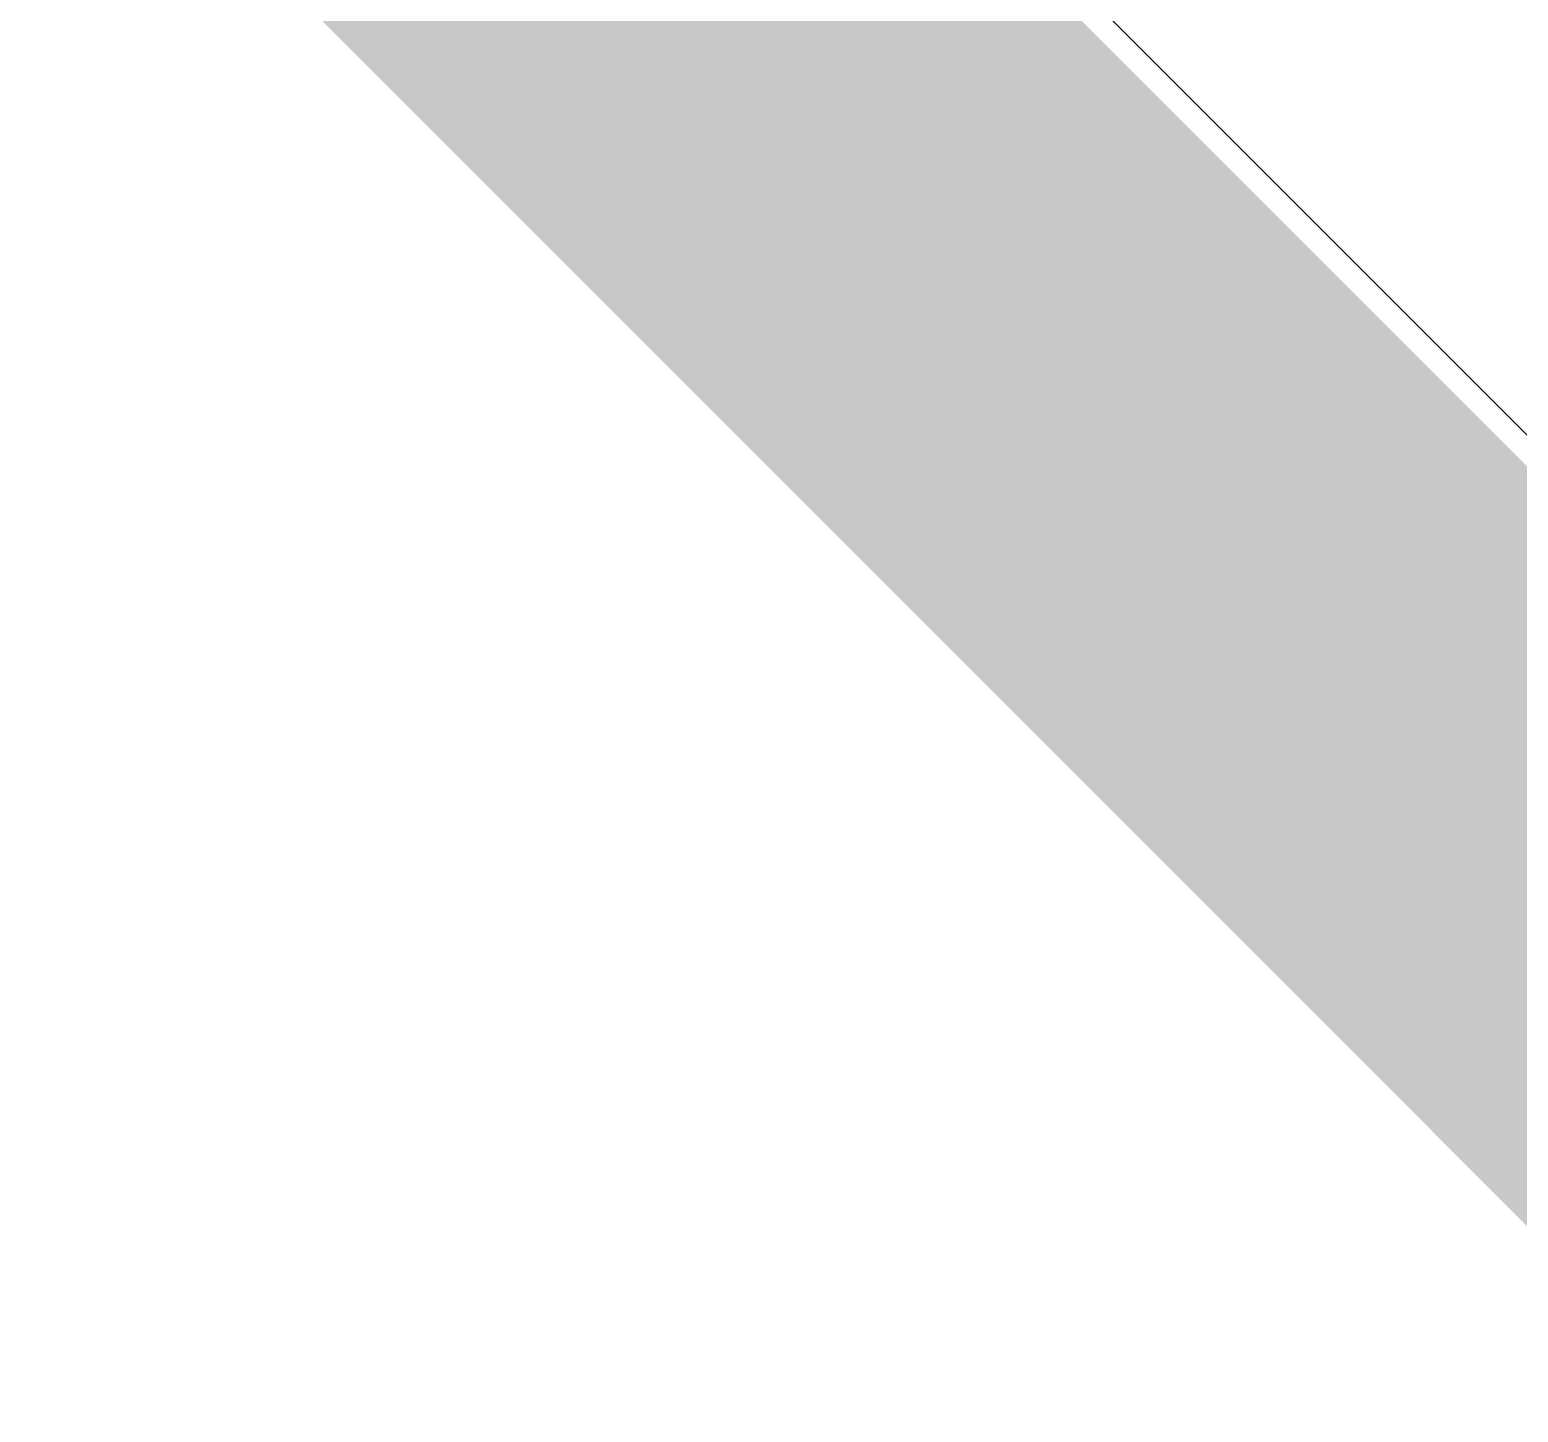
# Model space of a CAD drawing. Header units: inches. Extents: x -176 to 148, y -32 to 86.
# Drawn here: x 1.3132 to 1.5903, y -32.0713 to -31.814 of the extents above; entities that cross this region are included whole.
import ezdxf

# ---------------------------------------------------------------- set-up
doc = ezdxf.new("R2010")
doc.units = ezdxf.units.IN
doc.layers.add('Board Shape', color=56, linetype='Continuous')
doc.layers.add('Top Layer', color=1, linetype='Continuous')

msp = doc.modelspace()

# ---------------------------------------------------------------- linework, layer by layer
at = {"layer": 'Board Shape'}
msp.add_lwpolyline([(-12.20932, -18.16463, 0.1, 0.1, 0), (1.64735, -32.0213, 0.1, 0.1, 0)], format="xyseb", dxfattribs=at)
msp.add_lwpolyline([(-12.20932, -18.16463, 0.1, 0.1, 0), (1.64735, -32.0213, 0.1, 0.1, 0)], format="xyseb", dxfattribs=at)
msp.add_lwpolyline([(-12.20932, -18.16463, 0.1, 0.1, 0), (1.64735, -32.0213, 0.1, 0.1, 0)], format="xyseb", dxfattribs=at)
msp.add_lwpolyline([(-12.20932, -18.16463, 0.1, 0.1, 0), (1.64735, -32.0213, 0.1, 0.1, 0)], format="xyseb", dxfattribs=at)
msp.add_lwpolyline([(-12.20932, -18.16463, 0.1, 0.1, 0), (1.64735, -32.0213, 0.1, 0.1, 0)], format="xyseb", dxfattribs=at)
at = {"layer": 'Top Layer'}
msp.add_line((1.68533, -31.98276), (-12.17934, -18.11794), dxfattribs=at)

doc.saveas('drawing.dxf')
